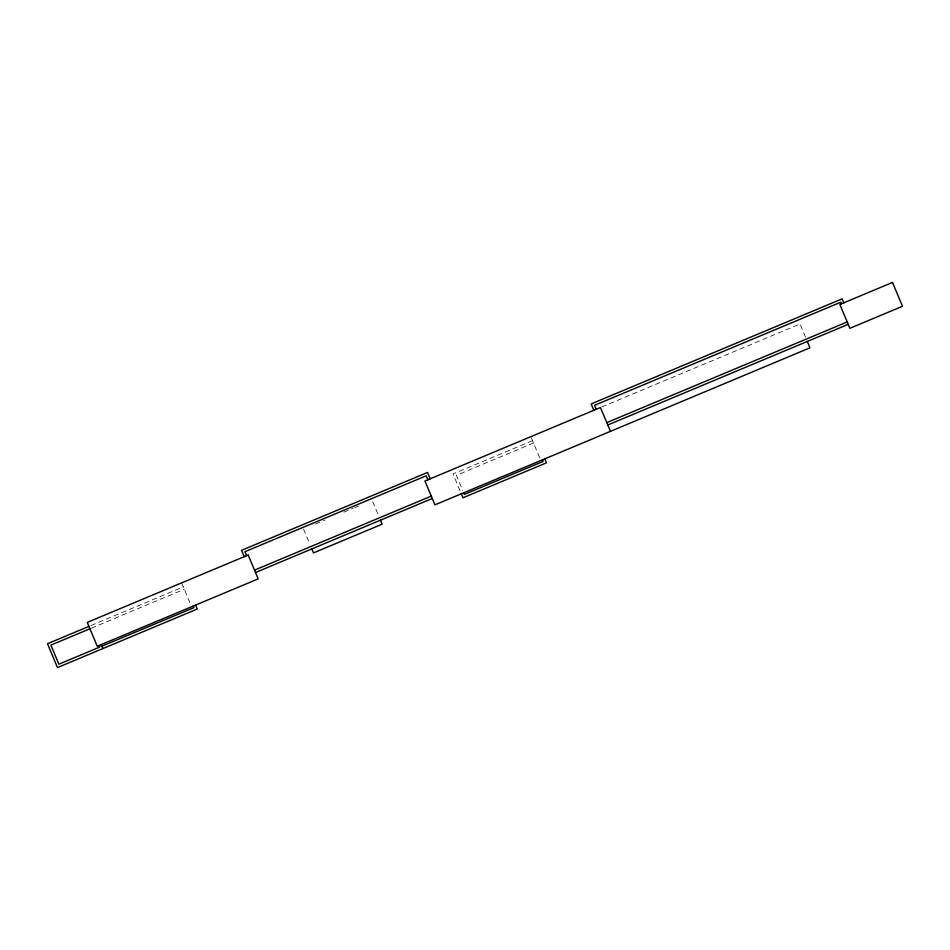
<?xml version="1.0" encoding="UTF-8"?>
<svg xmlns="http://www.w3.org/2000/svg" width="950" height="950" viewBox="0 0 950 950"><rect width="100%" height="100%" fill="white"/><g stroke="black" fill="none" stroke-linecap="round" stroke-linejoin="round"><path stroke-width="0.71" stroke-dasharray="4.75 3.56" d="M315.566 524.008L324.995 520.066M343.864 512.157L353.293 508.214M354.647 507.644L358.684 505.958M601.825 406.944L799.983 323.974L806.301 339.079M90.951 625.539L183.303 586.874M532.534 440.634L453.008 473.931L460.216 491.15M91.295 628.199L184.3 589.249M533.532 443.021L456.392 475.321L462.662 490.307M531.418 437.986L540.859 460.501M372.721 501.636L378.919 516.456M303.513 529.055L309.7 543.851M181.628 582.896L190.487 604.046"/><path stroke-width="1.43" d="M88.932 626.383L47.5 643.732L57.487 667.577L197.256 609.045L195.593 605.079M89.929 628.769L50.884 645.109L58.876 664.193L99.513 647.176L98.847 645.584M254.505 570.131L431.276 496.114M606.789 422.619L847.186 321.955M255.502 572.518L432.274 498.489M607.786 424.994L848.196 324.33M101.139 646.499L193.871 607.668L193.206 606.076M843.849 302.801L842.175 298.822L591.149 403.94L593.809 410.293M841.451 303.798L840.786 302.207L594.534 405.329L596.196 409.296M807.298 341.454L809.97 347.819L434.934 504.854L424.947 481.009L600.459 407.514L610.446 431.359M544.825 458.838L546.487 462.816L462.994 497.776L461.332 493.798M542.438 459.836L543.115 461.427L464.384 494.392L463.707 492.801M430.219 478.8L427.559 472.435L241.537 550.335L244.221 556.688M427.832 479.798L426.17 475.819L244.922 551.712L246.584 555.691M380.475 520.184L382.149 524.163L313.488 552.9L311.826 548.934M101.222 644.587L102.897 648.565M892.513 282.423L839.871 304.463L849.858 328.308L902.5 306.268L892.513 282.423M248.176 555.026L87.269 622.404L97.256 646.249L258.174 578.871L248.176 555.026"/></g></svg>
